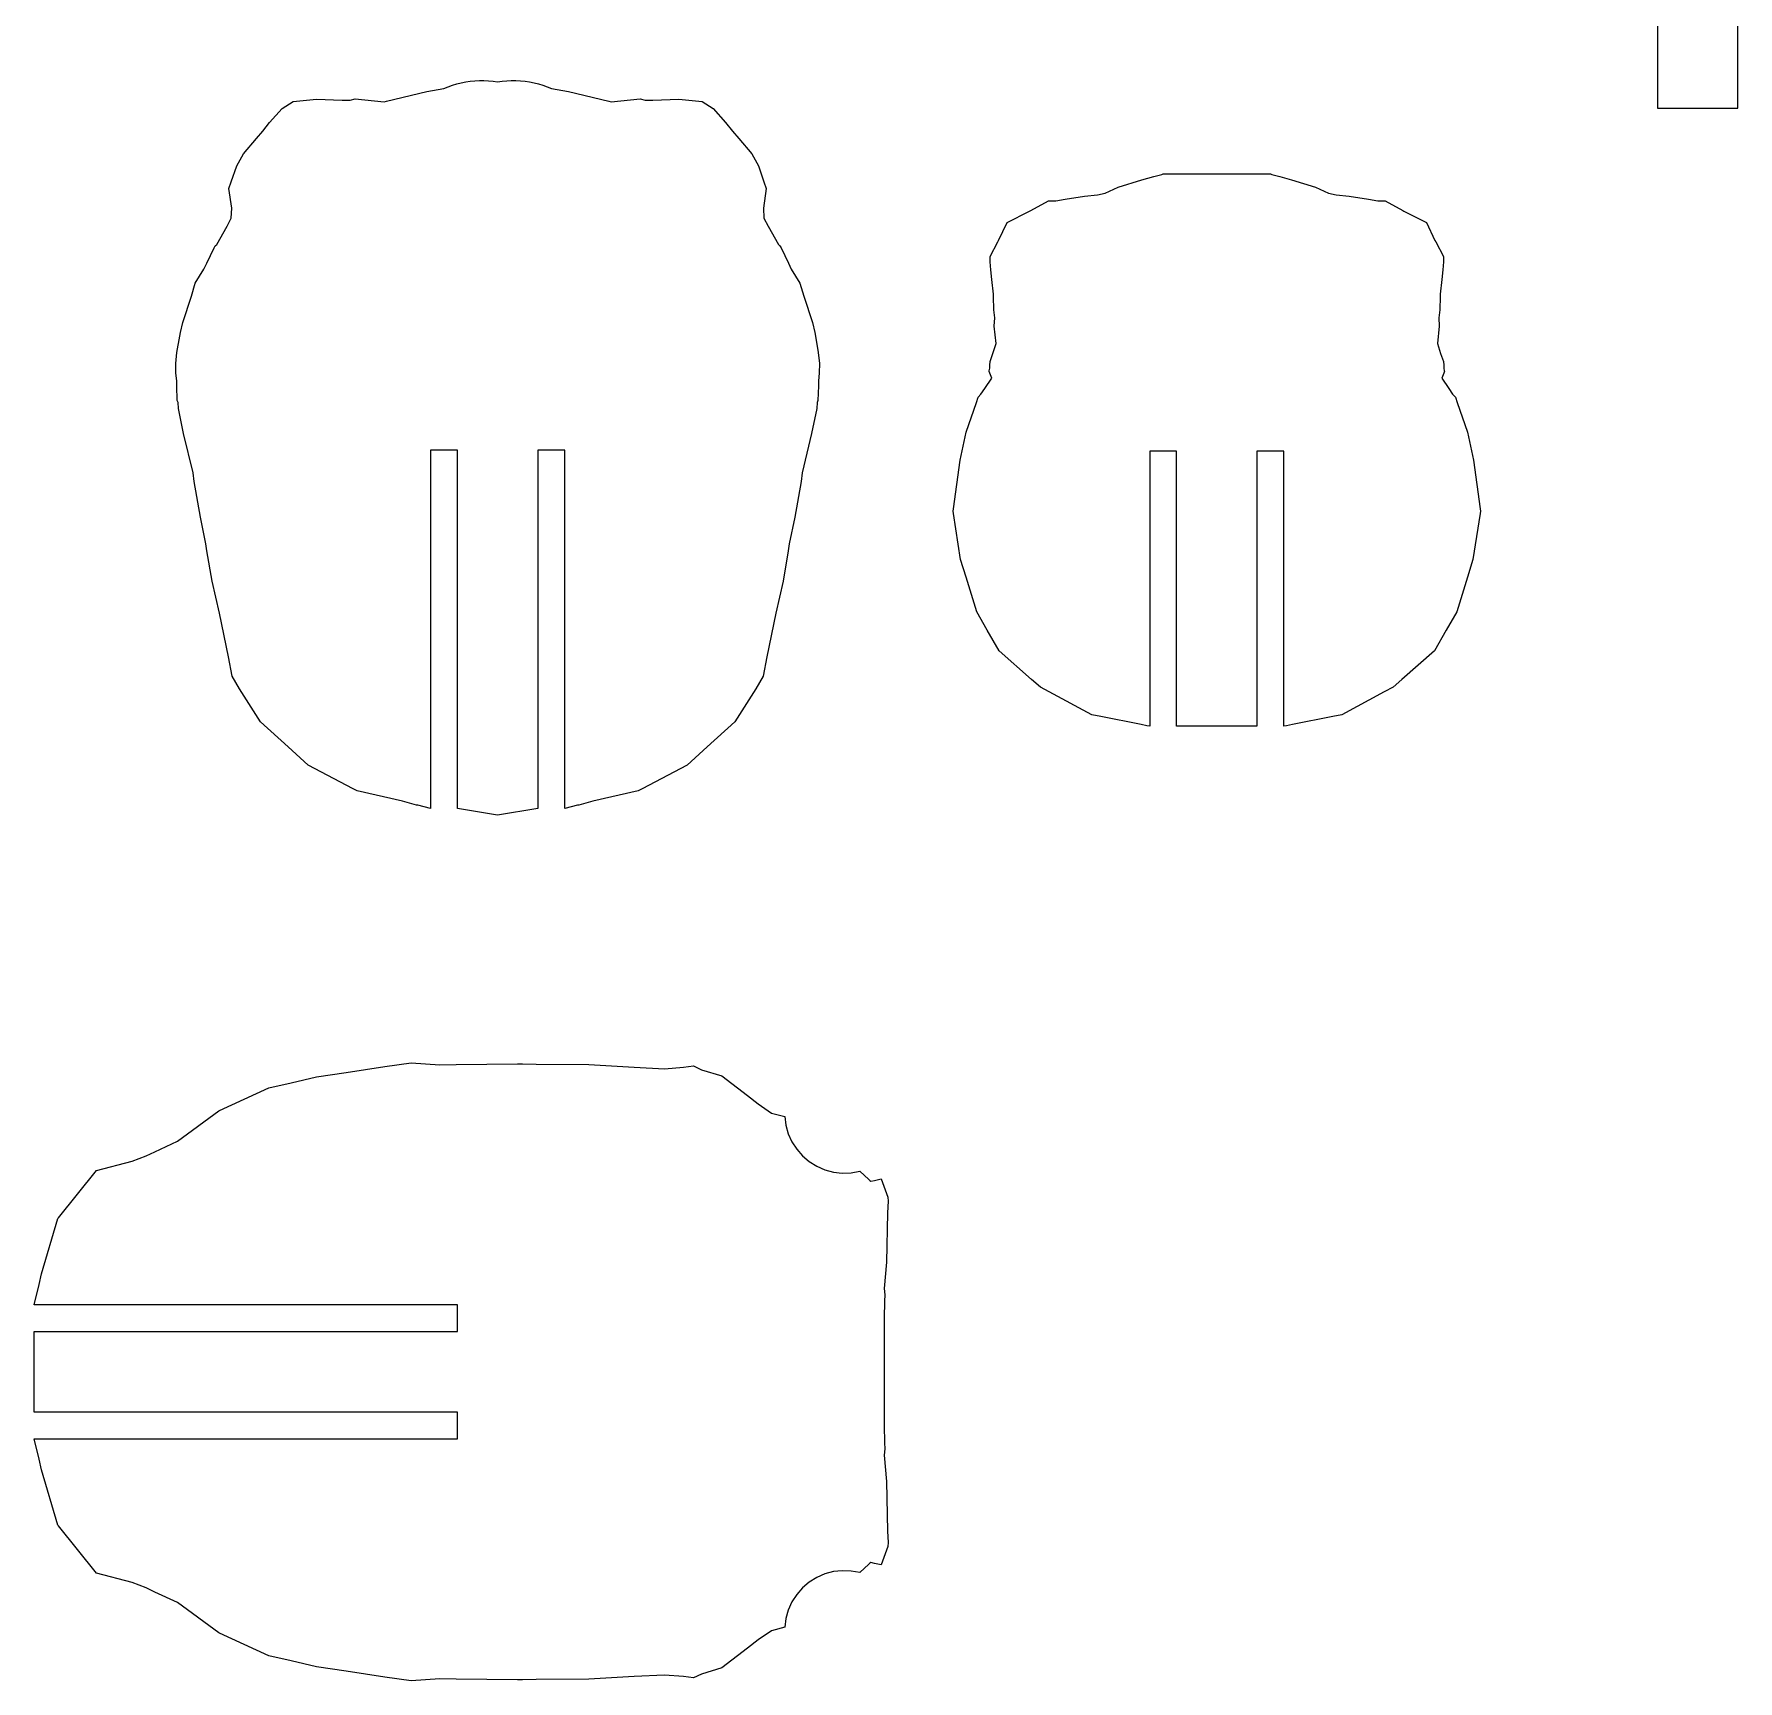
# Model space of a CAD drawing. Header units: millimetres. Extents: x -127 to 116, y -45 to 76.
# Drawn here: x 57.28 to 93.74, y -28.5 to 6.74 of the extents above; entities that cross this region are included whole.
import ezdxf

# ---------------------------------------------------------------- set-up
doc = ezdxf.new("R2010")
doc.units = ezdxf.units.MM
doc.header["$MEASUREMENT"] = 0

msp = doc.modelspace()

# ---------------------------------------------------------------- linework, layer by layer
at = {"lineweight": 5}
for points in [[(92.023, 12.9298), (92.023, 12.9298), (92.023, 5.1555), (92.023, 5.1555)], [(93.7438, 5.1555), (93.7438, 5.1555), (93.7438, 12.9298), (93.7438, 12.9298)], [(64.8187, 5.301), (64.8187, 5.301), (65.684, 5.512), (65.684, 5.512)], [(65.684, 5.512), (65.684, 5.512), (66.0479, 5.5752), (66.0479, 5.5752)], [(66.0479, 5.5752), (66.0479, 5.5752), (66.1388, 5.6117), (66.1388, 5.6117)], [(66.1388, 5.6117), (66.1388, 5.6117), (66.2314, 5.6439), (66.2314, 5.6439)], [(66.2314, 5.6439), (66.2314, 5.6439), (66.3253, 5.6718), (66.3253, 5.6718)], [(66.3253, 5.6718), (66.3253, 5.6718), (66.4204, 5.6952), (66.4204, 5.6952)], [(66.4204, 5.6952), (66.4204, 5.6952), (66.5166, 5.7141), (66.5166, 5.7141)], [(66.5166, 5.7141), (66.5166, 5.7141), (66.6135, 5.7286), (66.6135, 5.7286)], [(66.6135, 5.7286), (66.6135, 5.7286), (66.711, 5.7384), (66.711, 5.7384)], [(66.711, 5.7384), (66.711, 5.7384), (66.8089, 5.7437), (66.8089, 5.7437)], [(66.8089, 5.7437), (66.8089, 5.7437), (66.9069, 5.7445), (66.9069, 5.7445)], [(66.9069, 5.7445), (66.9069, 5.7445), (67.0048, 5.7406), (67.0048, 5.7406)], [(67.0048, 5.7406), (67.0048, 5.7406), (67.1024, 5.7321), (67.1024, 5.7321)], [(67.1024, 5.7321), (67.1024, 5.7321), (67.1995, 5.7192), (67.1995, 5.7192)], [(67.1995, 5.7192), (67.1995, 5.7192), (67.2966, 5.7321), (67.2966, 5.7321)], [(67.2966, 5.7321), (67.2966, 5.7321), (67.3943, 5.7406), (67.3943, 5.7406)], [(67.3943, 5.7406), (67.3943, 5.7406), (67.4922, 5.7445), (67.4922, 5.7445)], [(67.4922, 5.7445), (67.4922, 5.7445), (67.5903, 5.7437), (67.5903, 5.7437)], [(67.5903, 5.7437), (67.5903, 5.7437), (67.6881, 5.7384), (67.6881, 5.7384)], [(67.6881, 5.7384), (67.6881, 5.7384), (67.7856, 5.7286), (67.7856, 5.7286)], [(67.7856, 5.7286), (67.7856, 5.7286), (67.8825, 5.7141), (67.8825, 5.7141)], [(67.8825, 5.7141), (67.8825, 5.7141), (67.9787, 5.6952), (67.9787, 5.6952)], [(67.9787, 5.6952), (67.9787, 5.6952), (68.0738, 5.6718), (68.0738, 5.6718)], [(68.0738, 5.6718), (68.0738, 5.6718), (68.1678, 5.6439), (68.1678, 5.6439)], [(68.1678, 5.6439), (68.1678, 5.6439), (68.2603, 5.6117), (68.2603, 5.6117)], [(68.2603, 5.6117), (68.2603, 5.6117), (68.3513, 5.5752), (68.3513, 5.5752)], [(68.3513, 5.5752), (68.3513, 5.5752), (68.7151, 5.512), (68.7151, 5.512)], [(68.7151, 5.512), (68.7151, 5.512), (69.5804, 5.301), (69.5804, 5.301)], [(62.3201, 4.846), (62.3201, 4.846), (62.59, 5.1432), (62.59, 5.1432)], [(62.59, 5.1432), (62.59, 5.1432), (62.8247, 5.2954), (62.8247, 5.2954)], [(62.8247, 5.2954), (62.8247, 5.2954), (63.3201, 5.3487), (63.3201, 5.3487)], [(63.3201, 5.3487), (63.3201, 5.3487), (63.8753, 5.3277), (63.8753, 5.3277)], [(63.8753, 5.3277), (63.8753, 5.3277), (64.0422, 5.3216), (64.0422, 5.3216)], [(64.0422, 5.3216), (64.0422, 5.3216), (64.1484, 5.3538), (64.1484, 5.3538)], [(64.1484, 5.3538), (64.1484, 5.3538), (64.7708, 5.2925), (64.7708, 5.2925)], [(64.7708, 5.2925), (64.7708, 5.2925), (64.8187, 5.301), (64.8187, 5.301)], [(69.5804, 5.301), (69.5804, 5.301), (69.6283, 5.2925), (69.6283, 5.2925)], [(69.6283, 5.2925), (69.6283, 5.2925), (70.2507, 5.3538), (70.2507, 5.3538)], [(70.2507, 5.3538), (70.2507, 5.3538), (70.357, 5.3216), (70.357, 5.3216)], [(70.357, 5.3216), (70.357, 5.3216), (70.5239, 5.3277), (70.5239, 5.3277)], [(70.5239, 5.3277), (70.5239, 5.3277), (71.079, 5.3487), (71.079, 5.3487)], [(71.079, 5.3487), (71.079, 5.3487), (71.5744, 5.2954), (71.5744, 5.2954)], [(71.5744, 5.2954), (71.5744, 5.2954), (71.8091, 5.1432), (71.8091, 5.1432)], [(71.8091, 5.1432), (71.8091, 5.1432), (72.079, 4.846), (72.079, 4.846)], [(92.023, 5.1555), (92.023, 5.1555), (93.7438, 5.1555), (93.7438, 5.1555)], [(62.1737, 4.6636), (62.1737, 4.6636), (62.3201, 4.846), (62.3201, 4.846)], [(72.079, 4.846), (72.079, 4.846), (72.2254, 4.6636), (72.2254, 4.6636)], [(61.7588, 4.1733), (61.7588, 4.1733), (62.0367, 4.5017), (62.0367, 4.5017)], [(62.0367, 4.5017), (62.0367, 4.5017), (62.1737, 4.6636), (62.1737, 4.6636)], [(72.2254, 4.6636), (72.2254, 4.6636), (72.3624, 4.5017), (72.3624, 4.5017)], [(72.3624, 4.5017), (72.3624, 4.5017), (72.6403, 4.1733), (72.6403, 4.1733)], [(61.616, 3.9206), (61.616, 3.9206), (61.7588, 4.1733), (61.7588, 4.1733)], [(72.6403, 4.1733), (72.6403, 4.1733), (72.7831, 3.9206), (72.7831, 3.9206)], [(61.499, 3.5798), (61.499, 3.5798), (61.616, 3.9206), (61.616, 3.9206)], [(72.7831, 3.9206), (72.7831, 3.9206), (72.9001, 3.5798), (72.9001, 3.5798)], [(80.9885, 3.6229), (80.9885, 3.6229), (81.2432, 3.6906), (81.2432, 3.6906)], [(81.2432, 3.6906), (81.2432, 3.6906), (81.4122, 3.7369), (81.4122, 3.7369)], [(81.4122, 3.7369), (81.4122, 3.7369), (81.4424, 3.7452), (81.4424, 3.7452)], [(81.4424, 3.7452), (81.4424, 3.7452), (83.739, 3.7452), (83.739, 3.7452)], [(83.739, 3.7452), (83.739, 3.7452), (83.7693, 3.7369), (83.7693, 3.7369)], [(83.7693, 3.7369), (83.7693, 3.7369), (83.9383, 3.6906), (83.9383, 3.6906)], [(83.9383, 3.6906), (83.9383, 3.6906), (84.1929, 3.6229), (84.1929, 3.6229)], [(79.7582, 3.2705), (79.7582, 3.2705), (80.0349, 3.302), (80.0349, 3.302)], [(80.0349, 3.302), (80.0349, 3.302), (80.1989, 3.332), (80.1989, 3.332)], [(80.1989, 3.332), (80.1989, 3.332), (80.4809, 3.462), (80.4809, 3.462)], [(80.4809, 3.462), (80.4809, 3.462), (80.9885, 3.6229), (80.9885, 3.6229)], [(84.1929, 3.6229), (84.1929, 3.6229), (84.7004, 3.462), (84.7004, 3.462)], [(84.7004, 3.462), (84.7004, 3.462), (84.9826, 3.332), (84.9826, 3.332)], [(84.9826, 3.332), (84.9826, 3.332), (85.1465, 3.302), (85.1465, 3.302)], [(85.1465, 3.302), (85.1465, 3.302), (85.4231, 3.2705), (85.4231, 3.2705)], [(61.5003, 2.8018), (61.5003, 2.8018), (61.509, 3.0115), (61.509, 3.0115)], [(72.8901, 3.0115), (72.8901, 3.0115), (72.8987, 2.8018), (72.8987, 2.8018)], [(78.1055, 2.7069), (78.1055, 2.7069), (78.585, 2.9499), (78.585, 2.9499)], [(78.585, 2.9499), (78.585, 2.9499), (78.6116, 2.9651), (78.6116, 2.9651)], [(78.6116, 2.9651), (78.6116, 2.9651), (78.9867, 3.1671), (78.9867, 3.1671)], [(78.9867, 3.1671), (78.9867, 3.1671), (79.1431, 3.171), (79.1431, 3.171)], [(79.1431, 3.171), (79.1431, 3.171), (79.3448, 3.2037), (79.3448, 3.2037)], [(79.3448, 3.2037), (79.3448, 3.2037), (79.7582, 3.2705), (79.7582, 3.2705)], [(85.4231, 3.2705), (85.4231, 3.2705), (85.8366, 3.2037), (85.8366, 3.2037)], [(85.8366, 3.2037), (85.8366, 3.2037), (86.0383, 3.171), (86.0383, 3.171)], [(86.0383, 3.171), (86.0383, 3.171), (86.1946, 3.1671), (86.1946, 3.1671)], [(86.1946, 3.1671), (86.1946, 3.1671), (86.5697, 2.9651), (86.5697, 2.9651)], [(86.5697, 2.9651), (86.5697, 2.9651), (86.5964, 2.9499), (86.5964, 2.9499)], [(86.5964, 2.9499), (86.5964, 2.9499), (87.0759, 2.7069), (87.0759, 2.7069)], [(61.1913, 2.2336), (61.1913, 2.2336), (61.4078, 2.6315), (61.4078, 2.6315)], [(61.4078, 2.6315), (61.4078, 2.6315), (61.5003, 2.8018), (61.5003, 2.8018)], [(72.8987, 2.8018), (72.8987, 2.8018), (72.9914, 2.6315), (72.9914, 2.6315)], [(72.9914, 2.6315), (72.9914, 2.6315), (73.2078, 2.2336), (73.2078, 2.2336)], [(77.9215, 2.3214), (77.9215, 2.3214), (78.1055, 2.7069), (78.1055, 2.7069)], [(87.0759, 2.7069), (87.0759, 2.7069), (87.2599, 2.3214), (87.2599, 2.3214)], [(61.1314, 2.1615), (61.1314, 2.1615), (61.1566, 2.21), (61.1566, 2.21)], [(61.1566, 2.21), (61.1566, 2.21), (61.1913, 2.2336), (61.1913, 2.2336)], [(73.2078, 2.2336), (73.2078, 2.2336), (73.2425, 2.21), (73.2425, 2.21)], [(73.2425, 2.21), (73.2425, 2.21), (73.2679, 2.1615), (73.2679, 2.1615)], [(77.9059, 2.291), (77.9059, 2.291), (77.9215, 2.3214), (77.9215, 2.3214)], [(87.2599, 2.3214), (87.2599, 2.3214), (87.2754, 2.291), (87.2754, 2.291)], [(87.2754, 2.291), (87.2754, 2.291), (87.4431, 1.9779), (87.4431, 1.9779)], [(60.9145, 1.7079), (60.9145, 1.7079), (60.9745, 1.8336), (60.9745, 1.8336)], [(60.9745, 1.8336), (60.9745, 1.8336), (61.1314, 2.1615), (61.1314, 2.1615)], [(73.2679, 2.1615), (73.2679, 2.1615), (73.4246, 1.8336), (73.4246, 1.8336)], [(73.4246, 1.8336), (73.4246, 1.8336), (73.4847, 1.7079), (73.4847, 1.7079)], [(77.7524, 1.6936), (77.7524, 1.6936), (77.7398, 1.8668), (77.7398, 1.8668)], [(60.7295, 1.4101), (60.7295, 1.4101), (60.9145, 1.7079), (60.9145, 1.7079)], [(73.4847, 1.7079), (73.4847, 1.7079), (73.6696, 1.4101), (73.6696, 1.4101)], [(77.7761, 1.4874), (77.7761, 1.4874), (77.7524, 1.6936), (77.7524, 1.6936)], [(77.8123, 1.1732), (77.8123, 1.1732), (77.7761, 1.4874), (77.7761, 1.4874)], [(87.4053, 1.4874), (87.4053, 1.4874), (87.3692, 1.1732), (87.3692, 1.1732)], [(87.4289, 1.6936), (87.4289, 1.6936), (87.4053, 1.4874), (87.4053, 1.4874)], [(60.4633, 0.5649), (60.4633, 0.5649), (60.6481, 1.13), (60.6481, 1.13)], [(60.6481, 1.13), (60.6481, 1.13), (60.7295, 1.4101), (60.7295, 1.4101)], [(73.6696, 1.4101), (73.6696, 1.4101), (73.7512, 1.13), (73.7512, 1.13)], [(73.7512, 1.13), (73.7512, 1.13), (73.9358, 0.5649), (73.9358, 0.5649)], [(87.3723, 1.1226), (87.3723, 1.1226), (87.3625, 0.8414), (87.3625, 0.8414)], [(87.3692, 1.1732), (87.3692, 1.1732), (87.3723, 1.1226), (87.3723, 1.1226)], [(77.8403, 0.6655), (77.8403, 0.6655), (77.819, 0.8414), (77.819, 0.8414)], [(87.3625, 0.8414), (87.3625, 0.8414), (87.3412, 0.6655), (87.3412, 0.6655)], [(60.4128, 0.3514), (60.4128, 0.3514), (60.4633, 0.5649), (60.4633, 0.5649)], [(73.9358, 0.5649), (73.9358, 0.5649), (73.9863, 0.3514), (73.9863, 0.3514)], [(87.3528, 0.4855), (87.3528, 0.4855), (87.3118, 0.1192), (87.3118, 0.1192)], [(87.3412, 0.6655), (87.3412, 0.6655), (87.3528, 0.4855), (87.3528, 0.4855)], [(60.3369, -0.0758), (60.3369, -0.0758), (60.3991, 0.2743), (60.3991, 0.2743)], [(60.3991, 0.2743), (60.3991, 0.2743), (60.4128, 0.3514), (60.4128, 0.3514)], [(73.9863, 0.3514), (73.9863, 0.3514), (74, 0.2743), (74, 0.2743)], [(74, 0.2743), (74, 0.2743), (74.0622, -0.0758), (74.0622, -0.0758)], [(77.8001, -0.093), (77.8001, -0.093), (77.8695, 0.1192), (77.8695, 0.1192)], [(87.3118, 0.1192), (87.3118, 0.1192), (87.3814, -0.093), (87.3814, -0.093)], [(74.0622, -0.0758), (74.0622, -0.0758), (74.09, -0.3129), (74.09, -0.3129)], [(77.7323, -0.4114), (77.7323, -0.4114), (77.7333, -0.3433), (77.7333, -0.3433)], [(77.7333, -0.3433), (77.7333, -0.3433), (77.742, -0.2702), (77.742, -0.2702)], [(77.742, -0.2702), (77.742, -0.2702), (77.8001, -0.093), (77.8001, -0.093)], [(87.3814, -0.093), (87.3814, -0.093), (87.4393, -0.2702), (87.4393, -0.2702)], [(60.3311, -0.6885), (60.3311, -0.6885), (60.3158, -0.512), (60.3158, -0.512)], [(60.3343, -0.786), (60.3343, -0.786), (60.3311, -0.6885), (60.3311, -0.6885)], [(74.068, -0.6885), (74.068, -0.6885), (74.0648, -0.786), (74.0648, -0.786)], [(77.6259, -0.8444), (77.6259, -0.8444), (77.7754, -0.6242), (77.7754, -0.6242)], [(77.7227, -0.4703), (77.7227, -0.4703), (77.7323, -0.4114), (77.7323, -0.4114)], [(87.4609, -0.4842), (87.4609, -0.4842), (87.4061, -0.6242), (87.4061, -0.6242)], [(87.4061, -0.6242), (87.4061, -0.6242), (87.5554, -0.8444), (87.5554, -0.8444)], [(60.3446, -1.1047), (60.3446, -1.1047), (60.3343, -0.786), (60.3343, -0.786)], [(74.0648, -0.786), (74.0648, -0.786), (74.0545, -1.1047), (74.0545, -1.1047)], [(77.4454, -1.1461), (77.4454, -1.1461), (77.4842, -1.0334), (77.4842, -1.0334)], [(77.4842, -1.0334), (77.4842, -1.0334), (77.5439, -0.9652), (77.5439, -0.9652)], [(77.5439, -0.9652), (77.5439, -0.9652), (77.6259, -0.8444), (77.6259, -0.8444)], [(87.5554, -0.8444), (87.5554, -0.8444), (87.6375, -0.9652), (87.6375, -0.9652)], [(87.6375, -0.9652), (87.6375, -0.9652), (87.6971, -1.0334), (87.6971, -1.0334)], [(87.6971, -1.0334), (87.6971, -1.0334), (87.7359, -1.1461), (87.7359, -1.1461)], [(60.3595, -1.1428), (60.3595, -1.1428), (60.3446, -1.1047), (60.3446, -1.1047)], [(60.3683, -1.2747), (60.3683, -1.2747), (60.3595, -1.1428), (60.3595, -1.1428)], [(60.4788, -1.8089), (60.4788, -1.8089), (60.3683, -1.2747), (60.3683, -1.2747)], [(74.0308, -1.2747), (74.0308, -1.2747), (73.9203, -1.8089), (73.9203, -1.8089)], [(74.0396, -1.1428), (74.0396, -1.1428), (74.0308, -1.2747), (74.0308, -1.2747)], [(74.0545, -1.1047), (74.0545, -1.1047), (74.0396, -1.1428), (74.0396, -1.1428)], [(77.2259, -1.7826), (77.2259, -1.7826), (77.4454, -1.1461), (77.4454, -1.1461)], [(87.7359, -1.1461), (87.7359, -1.1461), (87.9555, -1.7826), (87.9555, -1.7826)], [(60.6821, -2.6527), (60.6821, -2.6527), (60.4788, -1.8089), (60.4788, -1.8089)], [(73.9203, -1.8089), (73.9203, -1.8089), (73.717, -2.6527), (73.717, -2.6527)], [(77.0966, -2.3797), (77.0966, -2.3797), (77.2259, -1.7826), (77.2259, -1.7826)], [(87.9555, -1.7826), (87.9555, -1.7826), (88.0848, -2.3797), (88.0848, -2.3797)], [(66.3391, -2.1637), (66.3391, -2.1637), (65.7634, -2.1637), (65.7634, -2.1637)], [(65.7634, -2.1637), (65.7634, -2.1637), (65.7634, -9.832), (65.7634, -9.832)], [(66.3391, -9.832), (66.3391, -9.832), (66.3391, -2.1637), (66.3391, -2.1637)], [(68.0599, -2.1637), (68.0599, -2.1637), (68.0599, -9.832), (68.0599, -9.832)], [(68.6359, -2.1637), (68.6359, -2.1637), (68.0599, -2.1637), (68.0599, -2.1637)], [(68.6359, -9.832), (68.6359, -9.832), (68.6359, -2.1637), (68.6359, -2.1637)], [(76.9545, -3.4184), (76.9545, -3.4184), (77.0966, -2.3797), (77.0966, -2.3797)], [(81.4424, -2.1891), (81.4424, -2.1891), (81.1545, -2.1891), (81.1545, -2.1891)], [(81.1545, -2.1891), (81.1545, -2.1891), (81.1545, -8.0726), (81.1545, -8.0726)], [(81.7303, -2.1891), (81.7303, -2.1891), (81.4424, -2.1891), (81.4424, -2.1891)], [(81.7303, -8.0726), (81.7303, -8.0726), (81.7303, -2.1891), (81.7303, -2.1891)], [(83.739, -2.1891), (83.739, -2.1891), (83.4511, -2.1891), (83.4511, -2.1891)], [(83.4511, -2.1891), (83.4511, -2.1891), (83.4511, -8.0726), (83.4511, -8.0726)], [(84.027, -2.1891), (84.027, -2.1891), (83.739, -2.1891), (83.739, -2.1891)], [(84.027, -8.0726), (84.027, -8.0726), (84.027, -2.1891), (84.027, -2.1891)], [(88.0848, -2.3797), (88.0848, -2.3797), (88.227, -3.4184), (88.227, -3.4184)], [(60.7014, -2.8376), (60.7014, -2.8376), (60.6821, -2.6527), (60.6821, -2.6527)], [(60.8394, -3.6), (60.8394, -3.6), (60.7014, -2.8376), (60.7014, -2.8376)], [(73.6977, -2.8376), (73.6977, -2.8376), (73.5597, -3.6), (73.5597, -3.6)], [(73.717, -2.6527), (73.717, -2.6527), (73.6977, -2.8376), (73.6977, -2.8376)], [(60.9581, -4.1708), (60.9581, -4.1708), (60.8394, -3.6), (60.8394, -3.6)], [(73.5597, -3.6), (73.5597, -3.6), (73.441, -4.1708), (73.441, -4.1708)], [(77.1082, -4.5056), (77.1082, -4.5056), (76.9541, -3.52), (76.9541, -3.52)], [(88.2274, -3.52), (88.2274, -3.52), (88.0732, -4.5056), (88.0732, -4.5056)], [(60.9786, -4.3158), (60.9786, -4.3158), (60.9581, -4.1708), (60.9581, -4.1708)], [(61.0906, -4.9676), (61.0906, -4.9676), (60.9786, -4.3158), (60.9786, -4.3158)], [(73.4205, -4.3158), (73.4205, -4.3158), (73.3084, -4.9676), (73.3084, -4.9676)], [(73.441, -4.1708), (73.441, -4.1708), (73.4205, -4.3158), (73.4205, -4.3158)], [(77.2257, -4.8861), (77.2257, -4.8861), (77.1082, -4.5056), (77.1082, -4.5056)], [(88.0732, -4.5056), (88.0732, -4.5056), (87.9558, -4.8861), (87.9558, -4.8861)], [(61.2482, -5.6532), (61.2482, -5.6532), (61.0906, -4.9676), (61.0906, -4.9676)], [(73.3084, -4.9676), (73.3084, -4.9676), (73.1509, -5.6532), (73.1509, -5.6532)], [(77.4546, -5.628), (77.4546, -5.628), (77.2257, -4.8861), (77.2257, -4.8861)], [(87.9558, -4.8861), (87.9558, -4.8861), (87.7268, -5.628), (87.7268, -5.628)], [(61.4402, -6.5871), (61.4402, -6.5871), (61.2482, -5.6532), (61.2482, -5.6532)], [(73.1509, -5.6532), (73.1509, -5.6532), (72.959, -6.5871), (72.959, -6.5871)], [(77.6791, -6.0204), (77.6791, -6.0204), (77.4546, -5.628), (77.4546, -5.628)], [(87.7268, -5.628), (87.7268, -5.628), (87.5024, -6.0204), (87.5024, -6.0204)], [(77.9338, -6.4593), (77.9338, -6.4593), (77.6791, -6.0204), (77.6791, -6.0204)], [(87.5024, -6.0204), (87.5024, -6.0204), (87.2475, -6.4593), (87.2475, -6.4593)], [(78.6286, -7.0718), (78.6286, -7.0718), (77.9338, -6.4593), (77.9338, -6.4593)], [(87.2475, -6.4593), (87.2475, -6.4593), (86.5528, -7.0718), (86.5528, -7.0718)], [(61.5177, -6.9984), (61.5177, -6.9984), (61.4402, -6.5871), (61.4402, -6.5871)], [(72.959, -6.5871), (72.959, -6.5871), (72.8814, -6.9984), (72.8814, -6.9984)], [(61.6759, -7.2698), (61.6759, -7.2698), (61.5177, -6.9984), (61.5177, -6.9984)], [(62.1236, -7.9809), (62.1236, -7.9809), (61.6759, -7.2698), (61.6759, -7.2698)], [(72.7233, -7.2698), (72.7233, -7.2698), (72.2756, -7.9809), (72.2756, -7.9809)], [(72.8814, -6.9984), (72.8814, -6.9984), (72.7233, -7.2698), (72.7233, -7.2698)], [(78.8165, -7.2375), (78.8165, -7.2375), (78.6286, -7.0718), (78.6286, -7.0718)], [(79.0066, -7.3363), (79.0066, -7.3363), (78.8165, -7.2375), (78.8165, -7.2375)], [(86.3649, -7.2375), (86.3649, -7.2375), (86.1747, -7.3363), (86.1747, -7.3363)], [(86.5528, -7.0718), (86.5528, -7.0718), (86.3649, -7.2375), (86.3649, -7.2375)], [(79.9168, -7.8289), (79.9168, -7.8289), (79.0066, -7.3363), (79.0066, -7.3363)], [(86.1747, -7.3363), (86.1747, -7.3363), (85.2646, -7.8289), (85.2646, -7.8289)], [(62.7161, -8.5133), (62.7161, -8.5133), (62.1236, -7.9809), (62.1236, -7.9809)], [(72.2756, -7.9809), (72.2756, -7.9809), (71.683, -8.5133), (71.683, -8.5133)], [(80.1089, -7.8663), (80.1089, -7.8663), (79.9168, -7.8289), (79.9168, -7.8289)], [(80.9721, -8.0351), (80.9721, -8.0351), (80.1089, -7.8663), (80.1089, -7.8663)], [(85.0726, -7.8663), (85.0726, -7.8663), (84.2092, -8.0351), (84.2092, -8.0351)], [(85.2646, -7.8289), (85.2646, -7.8289), (85.0726, -7.8663), (85.0726, -7.8663)], [(81.0964, -8.0624), (81.0964, -8.0624), (80.9721, -8.0351), (80.9721, -8.0351)], [(81.1545, -8.0726), (81.1545, -8.0726), (81.0964, -8.0624), (81.0964, -8.0624)], [(83.4511, -8.0726), (83.4511, -8.0726), (81.7303, -8.0726), (81.7303, -8.0726)], [(84.0849, -8.0624), (84.0849, -8.0624), (84.027, -8.0726), (84.027, -8.0726)], [(84.2092, -8.0351), (84.2092, -8.0351), (84.0849, -8.0624), (84.0849, -8.0624)], [(63.1418, -8.9036), (63.1418, -8.9036), (62.7161, -8.5133), (62.7161, -8.5133)], [(71.683, -8.5133), (71.683, -8.5133), (71.2573, -8.9036), (71.2573, -8.9036)], [(64.1087, -9.4091), (64.1087, -9.4091), (63.1418, -8.9036), (63.1418, -8.9036)], [(71.2573, -8.9036), (71.2573, -8.9036), (70.2904, -9.4091), (70.2904, -9.4091)], [(64.1949, -9.4542), (64.1949, -9.4542), (64.1087, -9.4091), (64.1087, -9.4091)], [(65.162, -9.6742), (65.162, -9.6742), (64.1949, -9.4542), (64.1949, -9.4542)], [(70.2043, -9.4542), (70.2043, -9.4542), (69.2371, -9.6742), (69.2371, -9.6742)], [(70.2904, -9.4091), (70.2904, -9.4091), (70.2043, -9.4542), (70.2043, -9.4542)], [(65.4642, -9.7593), (65.4642, -9.7593), (65.162, -9.6742), (65.162, -9.6742)], [(65.4918, -9.765), (65.4918, -9.765), (65.4642, -9.7593), (65.4642, -9.7593)], [(65.7634, -9.832), (65.7634, -9.832), (65.4918, -9.765), (65.4918, -9.765)], [(67.1995, -9.976), (67.1995, -9.976), (66.3391, -9.832), (66.3391, -9.832)], [(68.0599, -9.832), (68.0599, -9.832), (67.1995, -9.976), (67.1995, -9.976)], [(68.9073, -9.765), (68.9073, -9.765), (68.6359, -9.832), (68.6359, -9.832)], [(68.9349, -9.7593), (68.9349, -9.7593), (68.9073, -9.765), (68.9073, -9.765)], [(69.2371, -9.6742), (69.2371, -9.6742), (68.9349, -9.7593), (68.9349, -9.7593)], [(65.9633, -15.3192), (65.9633, -15.3192), (66.3103, -15.3125), (66.3103, -15.3125)], [(66.3103, -15.3125), (66.3103, -15.3125), (67.6276, -15.2979), (67.6276, -15.2979)], [(68.021, -15.303), (68.021, -15.303), (69.152, -15.3139), (69.152, -15.3139)], [(69.152, -15.3139), (69.152, -15.3139), (69.6344, -15.3419), (69.6344, -15.3419)], [(62.7786, -15.7061), (62.7786, -15.7061), (63.3213, -15.578), (63.3213, -15.578)], [(63.3213, -15.578), (63.3213, -15.578), (63.9598, -15.4804), (63.9598, -15.4804)], [(63.9598, -15.4804), (63.9598, -15.4804), (64.7834, -15.3545), (64.7834, -15.3545)], [(69.6344, -15.3419), (69.6344, -15.3419), (70.1239, -15.3702), (70.1239, -15.3702)], [(70.1239, -15.3702), (70.1239, -15.3702), (70.7729, -15.4013), (70.7729, -15.4013)], [(70.7729, -15.4013), (70.7729, -15.4013), (71.1773, -15.3717), (71.1773, -15.3717)], [(71.5622, -15.4224), (71.5622, -15.4224), (71.9959, -15.5533), (71.9959, -15.5533)], [(71.9959, -15.5533), (71.9959, -15.5533), (72.5451, -15.9767), (72.5451, -15.9767)], [(61.2474, -16.296), (61.2474, -16.296), (62.3035, -15.8118), (62.3035, -15.8118)], [(62.3035, -15.8118), (62.3035, -15.8118), (62.7786, -15.7061), (62.7786, -15.7061)], [(72.5451, -15.9767), (72.5451, -15.9767), (72.7741, -16.1534), (72.7741, -16.1534)], [(60.3474, -16.9523), (60.3474, -16.9523), (61.232, -16.3063), (61.232, -16.3063)], [(61.232, -16.3063), (61.232, -16.3063), (61.2377, -16.3009), (61.2377, -16.3009)], [(61.2377, -16.3009), (61.2377, -16.3009), (61.2474, -16.296), (61.2474, -16.296)], [(72.7741, -16.1534), (72.7741, -16.1534), (73.0632, -16.35), (73.0632, -16.35)], [(73.0632, -16.35), (73.0632, -16.35), (73.3437, -16.4215), (73.3437, -16.4215)], [(73.3437, -16.4215), (73.3437, -16.4215), (73.3679, -16.6095), (73.3679, -16.6095)], [(73.3679, -16.6095), (73.3679, -16.6095), (73.4195, -16.792), (73.4195, -16.792)], [(59.8638, -17.177), (59.8638, -17.177), (60.3474, -16.9523), (60.3474, -16.9523)], [(73.4195, -16.792), (73.4195, -16.792), (73.4973, -16.9647), (73.4973, -16.9647)], [(73.4973, -16.9647), (73.4973, -16.9647), (73.5998, -17.1242), (73.5998, -17.1242)], [(73.5998, -17.1242), (73.5998, -17.1242), (73.7248, -17.2667), (73.7248, -17.2667)], [(58.6167, -17.5826), (58.6167, -17.5826), (59.3779, -17.3786), (59.3779, -17.3786)], [(59.3779, -17.3786), (59.3779, -17.3786), (59.6761, -17.2643), (59.6761, -17.2643)], [(59.6761, -17.2643), (59.6761, -17.2643), (59.8638, -17.177), (59.8638, -17.177)], [(73.7248, -17.2667), (73.7248, -17.2667), (73.8694, -17.3892), (73.8694, -17.3892)], [(73.8694, -17.3892), (73.8694, -17.3892), (74.0304, -17.4891), (74.0304, -17.4891)], [(74.0304, -17.4891), (74.0304, -17.4891), (74.2044, -17.5642), (74.2044, -17.5642)], [(57.799, -18.5957), (57.799, -18.5957), (58.6167, -17.5826), (58.6167, -17.5826)], [(74.2044, -17.5642), (74.2044, -17.5642), (74.3877, -17.6127), (74.3877, -17.6127)], [(74.3877, -17.6127), (74.3877, -17.6127), (74.5761, -17.6338), (74.5761, -17.6338)], [(74.5761, -17.6338), (74.5761, -17.6338), (74.7654, -17.6267), (74.7654, -17.6267)], [(75.1428, -17.7722), (75.1428, -17.7722), (75.167, -17.795), (75.167, -17.795)], [(75.167, -17.795), (75.167, -17.795), (75.1902, -17.8056), (75.1902, -17.8056)], [(75.1902, -17.8056), (75.1902, -17.8056), (75.2663, -17.7907), (75.2663, -17.7907)], [(75.5493, -18.1534), (75.5493, -18.1534), (75.5603, -18.2353), (75.5603, -18.2353)], [(57.7928, -18.6028), (57.7928, -18.6028), (57.799, -18.5957), (57.799, -18.5957)], [(75.5428, -18.4827), (75.5428, -18.4827), (75.5251, -19.5415), (75.5251, -19.5415)], [(75.5603, -18.2353), (75.5603, -18.2353), (75.5428, -18.4827), (75.5428, -18.4827)], [(57.4398, -19.7942), (57.4398, -19.7942), (57.7903, -18.6055), (57.7903, -18.6055)], [(57.7903, -18.6055), (57.7903, -18.6055), (57.7928, -18.6028), (57.7928, -18.6028)], [(75.5251, -19.5415), (75.5251, -19.5415), (75.4713, -20.1059), (75.4713, -20.1059)], [(57.2787, -20.4524), (57.2787, -20.4524), (57.3889, -20.0201), (57.3889, -20.0201)], [(57.3889, -20.0201), (57.3889, -20.0201), (57.4398, -19.7942), (57.4398, -19.7942)], [(75.4713, -20.1059), (75.4713, -20.1059), (75.4828, -20.24), (75.4828, -20.24)], [(75.4801, -20.3727), (75.4801, -20.3727), (75.4731, -20.7403), (75.4731, -20.7403)], [(75.4828, -20.24), (75.4828, -20.24), (75.4801, -20.3727), (75.4801, -20.3727)], [(66.3391, -20.4524), (66.3391, -20.4524), (57.2787, -20.4524), (57.2787, -20.4524)], [(66.3391, -21.0281), (66.3391, -21.0281), (66.3391, -20.4524), (66.3391, -20.4524)], [(75.4731, -20.7403), (75.4731, -20.7403), (75.4731, -23.0369), (75.4731, -23.0369)], [(57.2787, -21.0281), (57.2787, -21.0281), (66.3391, -21.0281), (66.3391, -21.0281)], [(57.2787, -22.7489), (57.2787, -22.7489), (57.2787, -21.0281), (57.2787, -21.0281)], [(66.3391, -22.7489), (66.3391, -22.7489), (57.2787, -22.7489), (57.2787, -22.7489)], [(66.3391, -23.3249), (66.3391, -23.3249), (66.3391, -22.7489), (66.3391, -22.7489)], [(57.2787, -23.3249), (57.2787, -23.3249), (66.3391, -23.3249), (66.3391, -23.3249)], [(57.3889, -23.757), (57.3889, -23.757), (57.2787, -23.3249), (57.2787, -23.3249)], [(75.4731, -23.0369), (75.4731, -23.0369), (75.4801, -23.4044), (75.4801, -23.4044)], [(75.4828, -23.5371), (75.4828, -23.5371), (75.4713, -23.6713), (75.4713, -23.6713)], [(75.4713, -23.6713), (75.4713, -23.6713), (75.5251, -24.2357), (75.5251, -24.2357)], [(75.4801, -23.4044), (75.4801, -23.4044), (75.4828, -23.5371), (75.4828, -23.5371)], [(57.4398, -23.9831), (57.4398, -23.9831), (57.3889, -23.757), (57.3889, -23.757)], [(57.7903, -25.1716), (57.7903, -25.1716), (57.4398, -23.9831), (57.4398, -23.9831)], [(75.5251, -24.2357), (75.5251, -24.2357), (75.5428, -25.2944), (75.5428, -25.2944)], [(57.7928, -25.1745), (57.7928, -25.1745), (57.7903, -25.1716), (57.7903, -25.1716)], [(57.799, -25.1815), (57.799, -25.1815), (57.7928, -25.1745), (57.7928, -25.1745)], [(58.6167, -26.1945), (58.6167, -26.1945), (57.799, -25.1815), (57.799, -25.1815)], [(75.5428, -25.2944), (75.5428, -25.2944), (75.5603, -25.5418), (75.5603, -25.5418)], [(75.5603, -25.5418), (75.5603, -25.5418), (75.5493, -25.6237), (75.5493, -25.6237)], [(59.3779, -26.3985), (59.3779, -26.3985), (58.6167, -26.1945), (58.6167, -26.1945)], [(74.2044, -26.213), (74.2044, -26.213), (74.0304, -26.288), (74.0304, -26.288)], [(74.3877, -26.1644), (74.3877, -26.1644), (74.2044, -26.213), (74.2044, -26.213)], [(74.5761, -26.1433), (74.5761, -26.1433), (74.3877, -26.1644), (74.3877, -26.1644)], [(74.7654, -26.1504), (74.7654, -26.1504), (74.5761, -26.1433), (74.5761, -26.1433)], [(75.167, -25.9821), (75.167, -25.9821), (75.1428, -26.0051), (75.1428, -26.0051)], [(75.1902, -25.9717), (75.1902, -25.9717), (75.167, -25.9821), (75.167, -25.9821)], [(75.2663, -25.9864), (75.2663, -25.9864), (75.1902, -25.9717), (75.1902, -25.9717)], [(59.6761, -26.5129), (59.6761, -26.5129), (59.3779, -26.3985), (59.3779, -26.3985)], [(59.8638, -26.6001), (59.8638, -26.6001), (59.6761, -26.5129), (59.6761, -26.5129)], [(60.3474, -26.8248), (60.3474, -26.8248), (59.8638, -26.6001), (59.8638, -26.6001)], [(73.7248, -26.5104), (73.7248, -26.5104), (73.5998, -26.6529), (73.5998, -26.6529)], [(73.8694, -26.3879), (73.8694, -26.3879), (73.7248, -26.5104), (73.7248, -26.5104)], [(74.0304, -26.288), (74.0304, -26.288), (73.8694, -26.3879), (73.8694, -26.3879)], [(61.232, -27.4708), (61.232, -27.4708), (60.3474, -26.8248), (60.3474, -26.8248)], [(73.4973, -26.8123), (73.4973, -26.8123), (73.4195, -26.9852), (73.4195, -26.9852)], [(73.5998, -26.6529), (73.5998, -26.6529), (73.4973, -26.8123), (73.4973, -26.8123)], [(73.3679, -27.1676), (73.3679, -27.1676), (73.3437, -27.3556), (73.3437, -27.3556)], [(73.4195, -26.9852), (73.4195, -26.9852), (73.3679, -27.1676), (73.3679, -27.1676)], [(61.2377, -27.4763), (61.2377, -27.4763), (61.232, -27.4708), (61.232, -27.4708)], [(61.2474, -27.4813), (61.2474, -27.4813), (61.2377, -27.4763), (61.2377, -27.4763)], [(62.3035, -27.9653), (62.3035, -27.9653), (61.2474, -27.4813), (61.2474, -27.4813)], [(72.7741, -27.6237), (72.7741, -27.6237), (72.5451, -27.8003), (72.5451, -27.8003)], [(73.0632, -27.4271), (73.0632, -27.4271), (72.7741, -27.6237), (72.7741, -27.6237)], [(73.3437, -27.3556), (73.3437, -27.3556), (73.0632, -27.4271), (73.0632, -27.4271)], [(62.7786, -28.071), (62.7786, -28.071), (62.3035, -27.9653), (62.3035, -27.9653)], [(63.3213, -28.1991), (63.3213, -28.1991), (62.7786, -28.071), (62.7786, -28.071)], [(72.5451, -27.8003), (72.5451, -27.8003), (71.9959, -28.2239), (71.9959, -28.2239)], [(63.9598, -28.2967), (63.9598, -28.2967), (63.3213, -28.1991), (63.3213, -28.1991)], [(64.7834, -28.4228), (64.7834, -28.4228), (63.9598, -28.2967), (63.9598, -28.2967)], [(69.6344, -28.4352), (69.6344, -28.4352), (69.152, -28.4632), (69.152, -28.4632)], [(70.1239, -28.4069), (70.1239, -28.4069), (69.6344, -28.4352), (69.6344, -28.4352)], [(70.7729, -28.3758), (70.7729, -28.3758), (70.1239, -28.4069), (70.1239, -28.4069)], [(71.1773, -28.4054), (71.1773, -28.4054), (70.7729, -28.3758), (70.7729, -28.3758)], [(71.9959, -28.2239), (71.9959, -28.2239), (71.5622, -28.3547), (71.5622, -28.3547)], [(66.3103, -28.4646), (66.3103, -28.4646), (65.9633, -28.4579), (65.9633, -28.4579)], [(67.6276, -28.4793), (67.6276, -28.4793), (66.3103, -28.4646), (66.3103, -28.4646)], [(69.152, -28.4632), (69.152, -28.4632), (68.021, -28.4741), (68.021, -28.4741)]]:
    msp.add_open_spline(points, degree=3, dxfattribs=at)
for points in [[(61.509, 3.0115), (61.509, 3.0115), (61.4497, 3.4363), (61.4497, 3.4363), (61.4497, 3.4363), (61.4497, 3.4363), (61.499, 3.5798), (61.499, 3.5798)], [(72.9001, 3.5798), (72.9001, 3.5798), (72.9495, 3.4363), (72.9495, 3.4363), (72.9495, 3.4363), (72.9495, 3.4363), (72.8901, 3.0115), (72.8901, 3.0115)], [(77.7398, 1.8668), (77.7398, 1.8668), (77.7383, 1.9779), (77.7383, 1.9779), (77.7383, 1.9779), (77.7383, 1.9779), (77.9059, 2.291), (77.9059, 2.291)], [(87.4431, 1.9779), (87.4431, 1.9779), (87.4416, 1.8668), (87.4416, 1.8668), (87.4416, 1.8668), (87.4416, 1.8668), (87.4289, 1.6936), (87.4289, 1.6936)], [(77.819, 0.8414), (77.819, 0.8414), (77.8091, 1.1226), (77.8091, 1.1226), (77.8091, 1.1226), (77.8091, 1.1226), (77.8123, 1.1732), (77.8123, 1.1732)], [(77.8695, 0.1192), (77.8695, 0.1192), (77.8285, 0.4855), (77.8285, 0.4855), (77.8285, 0.4855), (77.8285, 0.4855), (77.8403, 0.6655), (77.8403, 0.6655)], [(60.3158, -0.512), (60.3158, -0.512), (60.3091, -0.3129), (60.3091, -0.3129), (60.3091, -0.3129), (60.3091, -0.3129), (60.3369, -0.0758), (60.3369, -0.0758)], [(74.09, -0.3129), (74.09, -0.3129), (74.0833, -0.512), (74.0833, -0.512), (74.0833, -0.512), (74.0833, -0.512), (74.068, -0.6885), (74.068, -0.6885)], [(87.4393, -0.2702), (87.4393, -0.2702), (87.448, -0.3433), (87.448, -0.3433), (87.448, -0.3433), (87.448, -0.3433), (87.4491, -0.4114), (87.4491, -0.4114)], [(77.7754, -0.6242), (77.7754, -0.6242), (77.7204, -0.4842), (77.7204, -0.4842), (77.7204, -0.4842), (77.7204, -0.4842), (77.7227, -0.4703), (77.7227, -0.4703)], [(87.4491, -0.4114), (87.4491, -0.4114), (87.4586, -0.4703), (87.4586, -0.4703), (87.4586, -0.4703), (87.4586, -0.4703), (87.4609, -0.4842), (87.4609, -0.4842)], [(76.9541, -3.52), (76.9541, -3.52), (76.9499, -3.4673), (76.9499, -3.4673), (76.9499, -3.4673), (76.9499, -3.4673), (76.9545, -3.4184), (76.9545, -3.4184)], [(88.227, -3.4184), (88.227, -3.4184), (88.2315, -3.4673), (88.2315, -3.4673), (88.2315, -3.4673), (88.2315, -3.4673), (88.2274, -3.52), (88.2274, -3.52)], [(64.7834, -15.3545), (64.7834, -15.3545), (65.3465, -15.2748), (65.3465, -15.2748), (65.3465, -15.2748), (65.3465, -15.2748), (65.9633, -15.3192), (65.9633, -15.3192)], [(67.6276, -15.2979), (67.6276, -15.2979), (67.7333, -15.2949), (67.7333, -15.2949), (67.7333, -15.2949), (67.7333, -15.2949), (68.021, -15.303), (68.021, -15.303)], [(71.1773, -15.3717), (71.1773, -15.3717), (71.388, -15.3373), (71.388, -15.3373), (71.388, -15.3373), (71.388, -15.3373), (71.5622, -15.4224), (71.5622, -15.4224)], [(74.7654, -17.6267), (74.7654, -17.6267), (74.9517, -17.5919), (74.9517, -17.5919), (74.9517, -17.5919), (74.9517, -17.5919), (75.1428, -17.7722), (75.1428, -17.7722)], [(75.2663, -17.7907), (75.2663, -17.7907), (75.4067, -17.7589), (75.4067, -17.7589), (75.4067, -17.7589), (75.4067, -17.7589), (75.5493, -18.1534), (75.5493, -18.1534)], [(75.5493, -25.6237), (75.5493, -25.6237), (75.4067, -26.0182), (75.4067, -26.0182), (75.4067, -26.0182), (75.4067, -26.0182), (75.2663, -25.9864), (75.2663, -25.9864)], [(75.1428, -26.0051), (75.1428, -26.0051), (74.9517, -26.1853), (74.9517, -26.1853), (74.9517, -26.1853), (74.9517, -26.1853), (74.7654, -26.1504), (74.7654, -26.1504)], [(65.9633, -28.4579), (65.9633, -28.4579), (65.3465, -28.5024), (65.3465, -28.5024), (65.3465, -28.5024), (65.3465, -28.5024), (64.7834, -28.4228), (64.7834, -28.4228)], [(71.5622, -28.3547), (71.5622, -28.3547), (71.388, -28.4398), (71.388, -28.4398), (71.388, -28.4398), (71.388, -28.4398), (71.1773, -28.4054), (71.1773, -28.4054)], [(68.021, -28.4741), (68.021, -28.4741), (67.7333, -28.4822), (67.7333, -28.4822), (67.7333, -28.4822), (67.7333, -28.4822), (67.6276, -28.4793), (67.6276, -28.4793)]]:
    msp.add_open_spline(points, degree=3, knots=[0, 0, 0, 0, 0.5, 0.5, 0.5, 0.5, 1, 1, 1, 1], dxfattribs=at)

doc.saveas('drawing.dxf')
